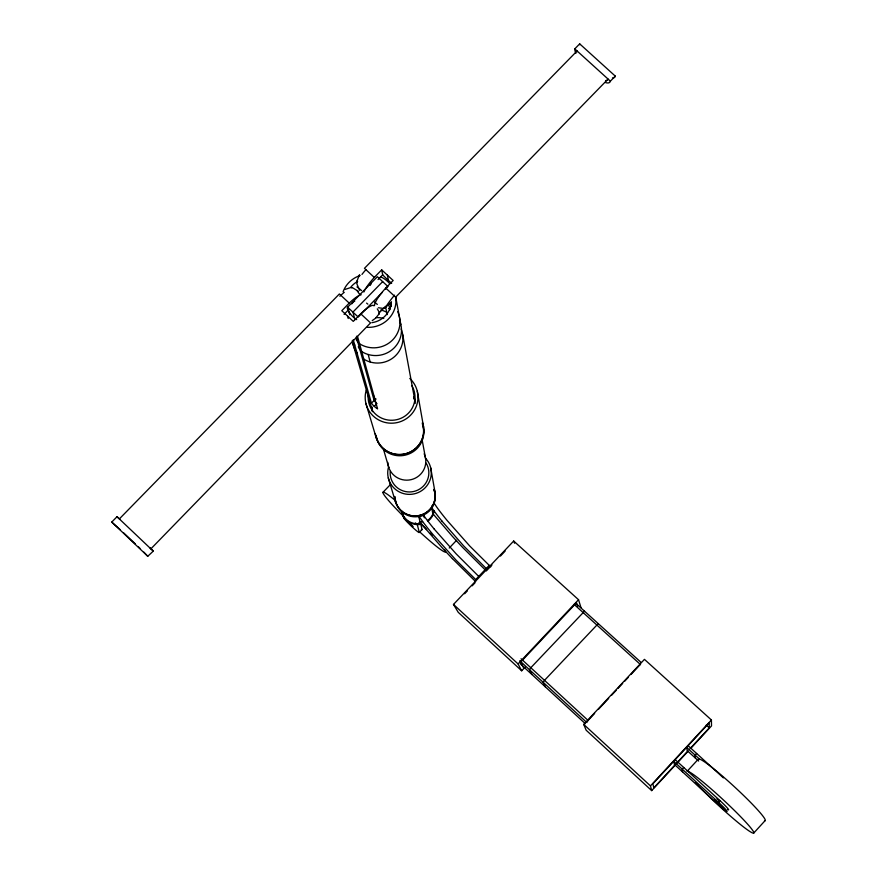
<?xml version="1.0" encoding="UTF-8"?>
<svg xmlns="http://www.w3.org/2000/svg" width="877" height="877" viewBox="0 0 877 877"><rect width="100%" height="100%" fill="white"/><g stroke="black" fill="none" stroke-linecap="round" stroke-linejoin="round"><path stroke-width="1.32" d="M356.994 280.958L359.537 274.644M432.087 505.645L431.912 506.369M378.941 314.065L375.805 317.923M753.65 833.15L765.018 820.719M718.756 802.576L720.28 800.909L675.422 759.888L673.898 761.532L674.325 764.371L718.723 805.009A11.357 0.91 42.8 0 0 727.11 811.444A11.357 0.91 42.8 0 0 718.756 802.576L673.898 761.532M698.64 761.05L687.119 750.537L686.812 747.566L688.335 745.921L723.404 777.877M688.028 750.822L653.847 787.798L652.861 783.808L709.164 722.933L709.274 727.844L689.87 748.826M690.714 748.399L711.521 725.904L711.422 719.984L644.442 659.361L583.731 724.413L586.165 730.223L651.688 790.615L675.312 765.062M677.121 763.1L687.996 751.337M683.731 767.485L682.207 769.129L682.558 771.892M696.645 753.496L695.132 755.141L695.34 758.046M698.454 759.043L687.086 771.354A45.429 3.672 42.8 0 1 731.243 807.366A45.429 3.672 42.8 0 1 748.267 830.42A45.429 3.672 42.8 0 1 695.439 782.668M651.688 790.615L650.471 785.891L711.422 719.984M586.22 722.451L594.628 713.439M598.366 709.438L608.649 698.421M611.455 695.417L616.125 690.407M617.989 688.412L622.67 683.402M624.534 681.396L628.272 677.395M631.078 674.391L640.418 664.371M390.243 303.102L385.474 307.356A20.127 2.883 -50.5 0 1 394.551 295.143M521.672 670.784L518.077 663.933L578.535 599.715L513.692 541.032L453.486 604.428L458.222 612.299L521.672 670.784L525.389 666.838M490.791 566.783L489.223 565.347L475.729 579.565L456.15 560.217L433.326 534.915A164.262 13.889 43.4 0 1 423.668 522.933L418.976 516.257M464.624 593.773L467.452 590.791M472.166 585.836L474.994 582.854M486.307 570.949L491.964 564.985M500.438 556.062L505.152 551.096M449.232 548.015L456.654 540.243M420.785 524.194L422.056 529.511L419.272 532.427A10.798 0.833 43.7 0 1 411.861 526.628A10.798 0.833 43.7 0 1 403.628 517.77L404.319 517.046M419.272 532.427L417.32 524.654L420.182 521.662M383.106 492.183L390.572 484.422M357.52 336.406L377.581 408.901A22.681 22.243 -6.8 0 1 371.453 403.19L374.117 400.438L356.533 337.448M374.238 406.336L376.847 403.628M374.03 305.865A20.478 4.275 -47.3 0 0 360.699 313.769L353.267 321.377L341.789 310.71L349.221 303.113A20.467 4.429 -47.3 0 1 361.192 294.76M374.589 305.306A20.445 4.253 -47.6 0 1 385.759 288.062L393.159 280.487L381.692 269.875L374.293 277.439A20.434 4.407 -47.6 0 0 363.878 292.019M382.383 292.249L358.211 317.035L347.61 307.191L377.373 276.726L387.963 286.527L385.178 289.388M378.645 313.44L385.178 306.731M119.042 518.515L117.003 516.717L111.752 522.078L147.764 556.281L153.311 551.085L150.219 547.895M605.36 82.515A24.633 7.027 45.9 0 0 610.381 81.166L615.303 76.124L579.686 43.85L574.775 48.871A24.633 7.027 45.9 0 0 575.893 53.365M344.069 314.361L348.717 309.603M378.053 279.566L382.679 274.819L381.692 269.875M382.668 281.627L352.905 312.113L354.955 319.634M598.257 623.624L544.507 680.333L543.159 682.317L545.373 686.899M584.52 611.192L530.804 667.737L529.478 669.721L531.868 674.457M345.089 289.41L350.46 287.645A16.356 11.193 87.2 0 1 351.82 287.722M419.666 515.786L423.788 515.544L423.964 516.312M378.371 307.739L383.096 308.397A16.203 9.483 -81.5 0 0 384.29 308.112M718.68 800.635L719.37 801.129M147.764 556.281L143.927 552.159M717.013 798.794L717.627 799.254M717.978 799.539L719.885 801.194M358.55 291.471L353.19 288.105A16.268 10.809 77.3 0 0 351.82 287.689M111.752 522.078L120.292 529.752M119.798 519.327L119.338 518.932L339.377 293.97L349.221 303.113M574.775 48.871L610.381 81.166M575.729 603.223L641.142 662.464M574.084 604.385L640.55 664.602M706.237 725.093L709.274 727.844M686.812 747.566L699.298 758.934M521.059 658.77L588.281 720.62M519.743 660.754L586.888 722.571M520.324 663.834L585.387 723.744M453.486 604.428L518.077 663.933M583.731 724.413L650.471 785.891M374.293 277.439L364.459 268.329L577.077 50.965A21.443 6.117 45.9 0 0 577.132 51.754M385.759 288.062L395.615 297.193L608.068 79.073A21.443 6.117 45.9 0 1 605.612 80.596M489.223 565.347L469.71 545.976L447.127 520.478A163.166 15.38 43.3 0 1 436.856 507.246L433.589 502.378M486.22 568.504L463.604 545.845L441.855 520.993M360.699 313.769L370.554 322.922L150.921 548.827L150.241 548.07M478.721 576.397L456.062 553.771L434.17 529.028M475.63 581.615L452.4 558.627M123.646 532.865L135.354 543.893M485.387 570.05L462.859 547.643A109.647 9.844 43.5 0 1 452.072 535.99L432.81 513.626L431.594 507.388M415.424 522.889L417.32 524.654M117.003 516.717L153.004 550.888M138.434 546.842L139.925 548.278M377.285 308.847L379.281 312.322A16.17 7.06 -2.5 0 1 379.281 313.188M359.636 290.364L357.005 284.203A16.148 13.21 1.1 0 1 356.873 282.58M523.624 667.857L520.653 662.091L576.485 602.784L577.548 606.095M513.692 541.032L514.591 543.258M578.535 599.715L581.023 607.706M365.862 403.277L376.408 438.445M388.281 477.888L395.67 502.543M401.644 510.94L403.628 517.77M352.697 343.006L371.914 409.153M383.457 449.199L388.774 467.496M353.212 339.706L371.453 403.19M347.522 316.049L348.224 318.504M347.61 307.191L349.737 314.788M368.187 354.494L370.171 362.004M418.614 515.95L420.193 522.528L441.504 546.996A109.735 9.044 43.5 0 0 452.379 558.605M424.051 516.706L424.304 517.847M385.452 306.292L387.185 314.635M388.763 304.363L389.827 309.724M390.473 302.576L391.252 306.512M387.426 275.17L388.434 280.454M402.686 334.565L415.018 401.26M395.746 297.106L400.811 324.523M422.144 439.947L425.608 458.671M417.288 391.23L423.646 427.362M430.717 467.869L435.178 493.203M361.971 274.424A20.094 5.657 -48 0 1 365.873 269.732M356.906 282.58A16.224 13.177 -12.3 0 1 357.049 280.958M359.669 294.266A20.445 11.774 38.4 0 1 356.983 290.44M391.668 283.348A21.75 3.289 44.7 0 1 382.679 274.819M377.362 304.407A20.467 6.676 50.8 0 1 374.391 301.984M385.474 307.553A16.29 8.869 -72.9 0 1 384.279 308.156M370.16 285.463A2.73 0.592 -47.6 0 1 371.344 283.655M615.303 76.124A24.622 7.104 46 0 1 612.475 77.932M579.73 44.76A24.622 7.104 46 0 1 579.686 43.85M397.709 311.73A26.178 25.554 -6 0 1 390.824 341.613A26.178 25.554 -6 0 1 359.559 343.784M395.724 296.886A27.286 26.606 -5.8 0 1 367.353 327.329M343.093 291.701A27.286 26.606 -5.8 0 1 360.173 275.51M380.64 276.759A27.286 26.606 -5.8 0 1 389.454 283.359M391.416 301.699A22.747 22.166 -5.8 0 1 371.87 322.681M356.687 319.612A22.747 22.166 -5.8 0 1 347.117 307.761M350.767 287.207A22.747 22.166 -5.8 0 1 357.673 281.396M399.506 320.576A25.762 25.159 -6.1 0 1 392.238 349.638A25.762 25.159 -6.1 0 1 361.719 351.578M354.768 345.11A25.762 25.159 -6.1 0 1 352.192 340.725M388.566 308.518A25.762 25.159 -6.1 0 1 389.728 309.197M401.129 328.919A25.356 24.775 -6.2 0 1 393.718 357.334A25.356 24.775 -6.2 0 1 363.812 359.132M356.961 352.762A25.356 24.775 -6.2 0 1 352.51 341.964M372.451 411.39A21.914 21.497 -7 0 1 371.64 407.114M413.736 396.974A21.914 21.497 -7 0 1 415.292 403.299M359.954 349.693A21.136 20.642 -6.2 0 1 358.276 346.7M356.588 340.473A21.136 20.642 -6.2 0 1 356.588 336.209M375.926 317.682A21.136 20.642 -6.2 0 1 383.786 318.483M357.805 341.997A21.465 20.971 -6.1 0 1 356.566 339.914M380.761 309.976A21.465 20.971 -6.1 0 1 386.702 312.311M376.661 403.453A18.899 18.527 -6.8 0 1 374.117 400.438M339.87 296.262A20.127 5.668 -48 0 1 344.288 292.293M356.961 286.943A20.478 6.797 50.1 0 1 361.565 290.594M372.232 320.598A20.138 2.335 -39 0 1 375.411 318.362M366.586 303.113A20.456 1.173 38.7 0 1 367.858 304.166M379.313 313.177A16.268 6.863 -10.9 0 1 379.083 314.054M351.754 303.88A2.741 0.592 -47.4 0 1 353.793 301.688M354.44 301.25A2.741 0.592 -47.4 0 1 354.779 301.129M422.056 529.511A10.798 0.855 43.7 0 1 421.355 529.39M444.858 550A43.214 3.409 43.7 0 1 419.502 531.692M403.431 516.301A43.214 3.409 43.7 0 1 383.238 493.521A43.214 3.409 43.7 0 1 395.461 500.614M421.431 524.314A43.214 3.409 43.7 0 1 426.693 529.533M430.289 533.205A43.214 3.409 43.7 0 1 432.131 535.123M375.805 399.66A16.038 15.731 -6.9 0 1 375.729 398.52M373.799 400.34A18.231 17.88 -6.9 0 1 373.975 396.13M424.172 453.782A19.02 18.724 -8.1 0 1 411.149 479.653A19.02 18.724 -8.1 0 1 387.798 462.387M422.254 423.131A24.019 23.602 -7.5 0 1 406.237 453.617A24.019 23.602 -7.5 0 1 376.189 436.439M422.484 424.435A23.942 23.526 -7.5 0 1 405.327 455.13A23.942 23.526 -7.5 0 1 376.123 435.31M372.55 411.631A21.837 21.432 -7 0 1 371.991 407.027M413.692 397.741A21.837 21.432 -7 0 1 414.744 400.504M422.506 422.604A24.381 23.964 -7.4 0 1 405.021 453.869A24.381 23.964 -7.4 0 1 375.279 433.676M409.789 378.436A26.409 25.904 -6.9 0 1 413.341 411.872A26.409 25.904 -6.9 0 1 380.234 420.741A26.409 25.904 -6.9 0 1 366.257 390.101M411.784 385.54A23.438 22.988 -6.9 0 1 396.821 419.666A23.438 22.988 -6.9 0 1 368.23 395.527M433.994 489.53A20.105 19.842 -9 0 1 418.592 515.632A20.401 20.138 -9 0 1 394.562 496.459M394.913 496.678A20.105 19.842 -9 0 0 418.592 515.632A20.401 20.138 -9 0 0 434.225 489.202M434.148 490.44A20.05 19.787 -9 0 1 419.809 516.268A20.05 19.787 -9 0 1 395.341 499.616M425.882 458.649A21.804 21.486 -8.4 0 1 414.218 493.861A21.804 21.486 -8.4 0 1 388.588 466.959M426.167 463.144A19.349 19.064 -8.4 0 1 413.845 491.46A19.349 19.064 -8.4 0 1 390.221 471.453M422.55 521.694A17.43 8.869 -43.5 0 1 420.565 521.914M434.214 529.061A158.715 13.747 43.4 0 1 423.766 515.512M441.898 521.026A158.627 14.602 43.4 0 1 431.572 507.366M434.17 510.633A17.441 9.603 -50.4 0 1 433.468 513.473M433.117 513.44A16.652 16.444 -9.4 0 1 427.461 520.631M421.497 523.361A16.652 16.444 -9.4 0 1 401.469 511.192M433.282 514.251A16.608 16.4 -9.4 0 1 427.636 521.431M421.694 524.15A16.608 16.4 -9.4 0 1 401.71 512.015M720.28 800.909A11.357 0.921 42.8 0 1 727.658 809.493M698.52 760.074A45.385 4.012 42.7 0 1 733.687 786.11A45.385 4.012 42.7 0 1 764.503 820.751M714.58 799.934L722.9 807.662L714.634 799.923M717.156 802.28L720.434 805.349L717.276 802.345M409.943 523.613L413.012 526.573L409.987 523.635"/></g></svg>
